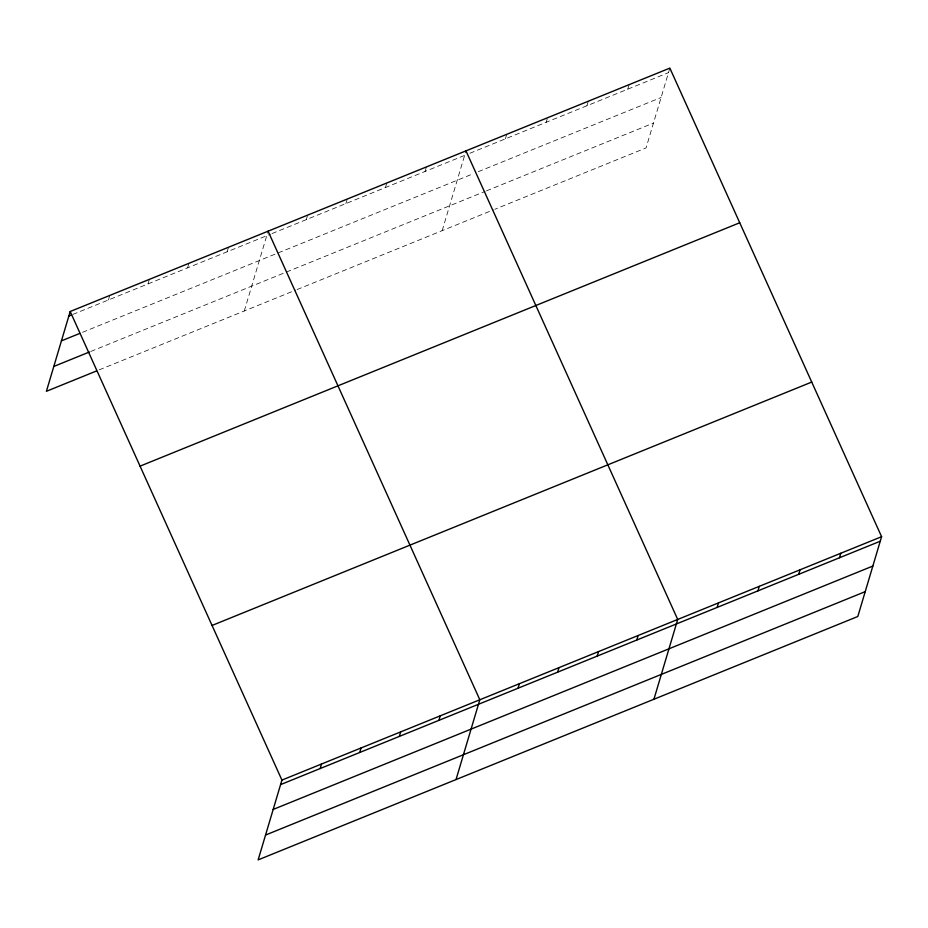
<?xml version="1.0" encoding="UTF-8"?>
<svg xmlns="http://www.w3.org/2000/svg" width="928" height="928" viewBox="0 0 928 928"><rect width="100%" height="100%" fill="white"/><g stroke="black" fill="none" stroke-linecap="round" stroke-linejoin="round"><path stroke-width="0.7" stroke-dasharray="4.64 3.48" d="M108.414 299.964L109.759 295.44M147.993 283.898L149.338 279.386M187.572 267.844L188.918 263.32M227.151 251.778L228.497 247.254M244.296 310.984L267.74 232.325M306.31 219.646L307.319 216.259M345.889 203.58L347.234 199.068M385.468 187.526L386.814 183.002M425.047 171.46L426.393 166.936M442.18 230.654L465.972 150.87M505.4 138.84L506.746 134.316M546.174 122.287L547.184 118.9M586.96 105.746L588.306 101.222M627.734 89.192L629.08 84.668M669.854 68.115L646.074 147.912L494.798 209.299M72.802 314.43L270.686 234.111M272.008 233.566L464.626 155.394M469.881 153.259L668.508 72.639M82.546 332.305L473.002 173.826M478.268 171.692L661.107 97.475M90.747 351.468L485.1 191.412M486.423 190.878L653.474 123.064M99.168 369.878L295.742 290.093M297.064 289.559L493.487 209.832"/><path stroke-width="1.39" d="M70.192 311.506L281.926 780.088L258.146 859.885L857.808 616.494L881.6 536.697L669.854 68.115L70.192 311.506L46.4 391.303L96.535 370.956M320.16 768.546L321.506 764.034M359.739 752.492L361.085 747.968M399.318 736.426L400.664 731.902M438.898 720.36L440.243 715.836M456.031 779.566L479.822 699.77L268.076 231.188M518.044 688.228L519.402 683.716M557.624 672.174L558.981 667.65M597.203 656.108L598.548 651.584M636.782 640.042L638.128 635.518M653.927 699.248L677.707 619.452L465.972 150.87M717.135 607.422L718.492 602.91M757.921 590.881L759.266 586.357M798.695 574.328L800.04 569.804M839.469 557.774L840.826 553.25M68.834 316.03L71.479 314.963M61.434 340.866L79.901 333.372M53.801 366.456L89.424 352.002M140.058 466.146L739.732 222.755M212.048 625.46L811.722 382.069M281.926 780.088L881.6 536.697M280.581 784.612L880.254 541.221M273.168 809.448L872.842 566.057M265.547 835.049L865.221 591.646"/></g></svg>
